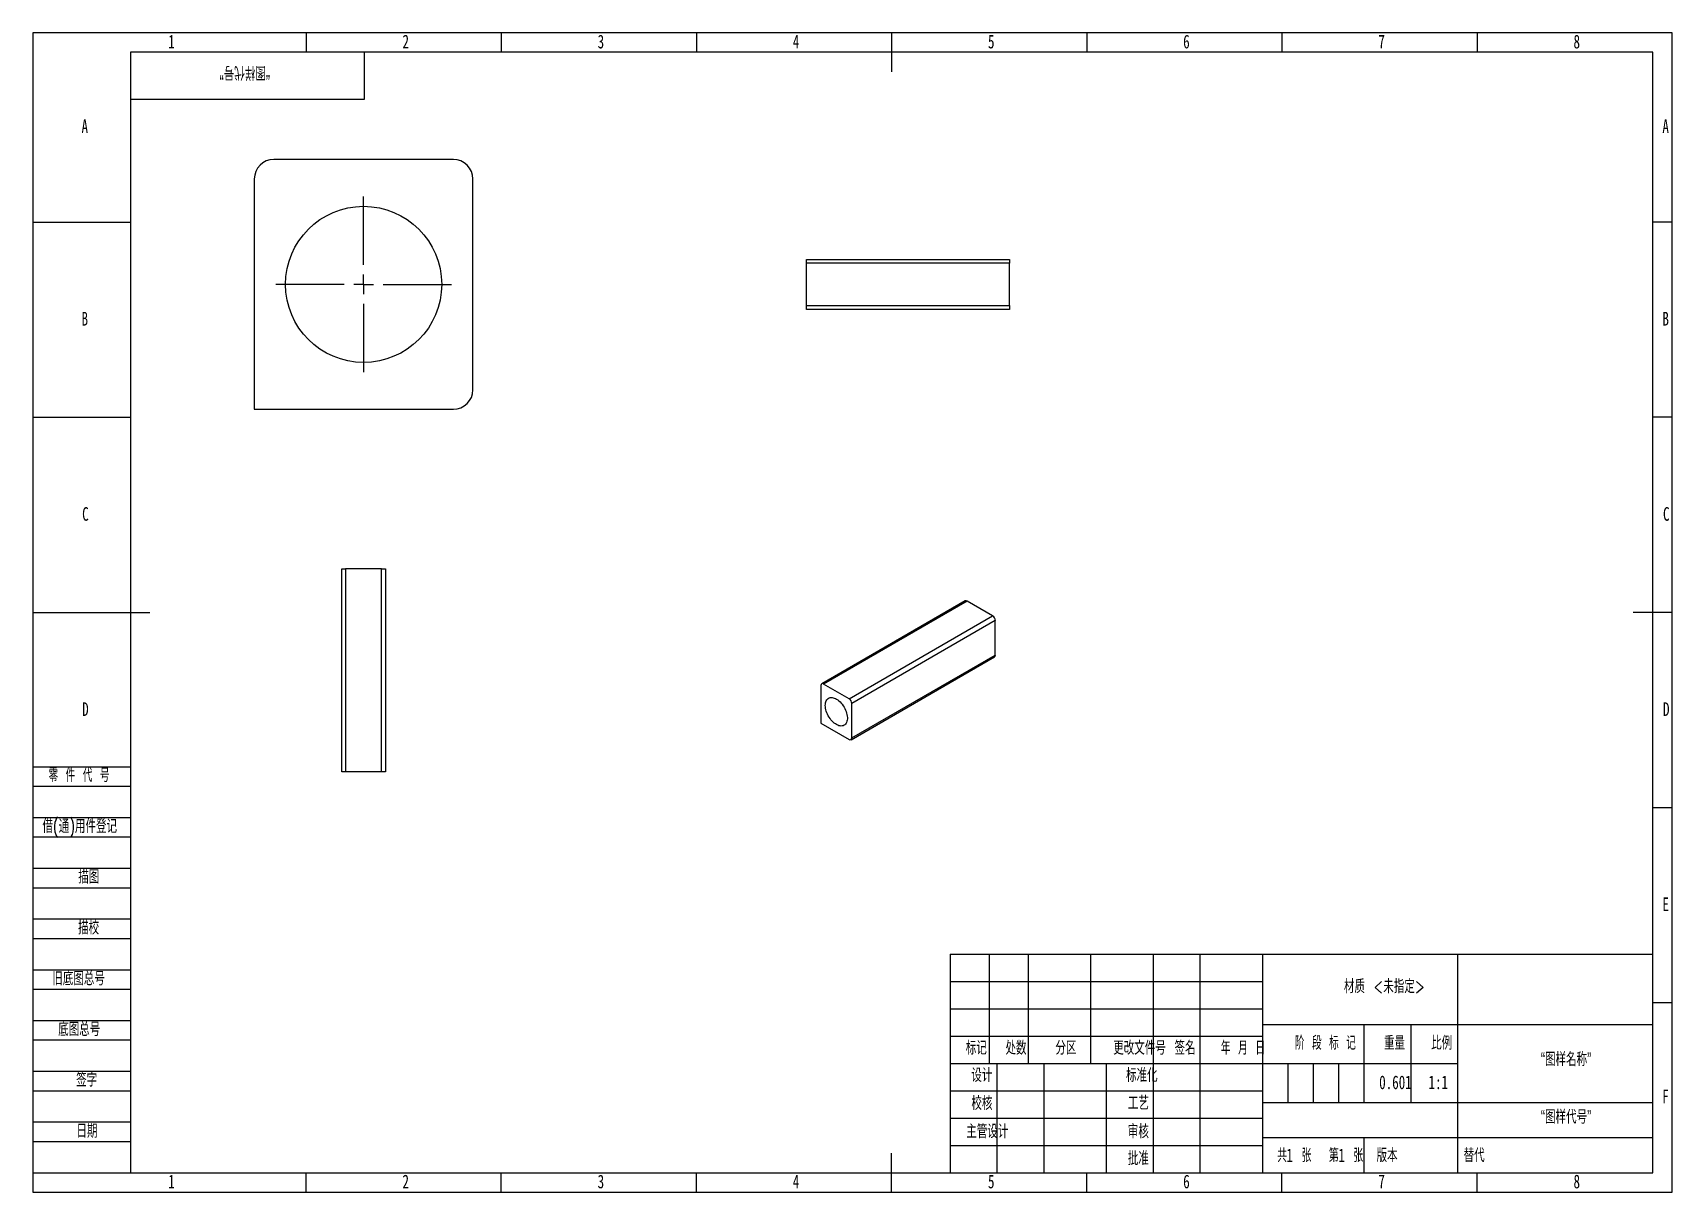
# Model space of a CAD drawing. Header units: millimetres. Extents: x 0 to 420, y 0 to 297.
import ezdxf

# ---------------------------------------------------------------- set-up
doc = ezdxf.new("R2010")
doc.units = ezdxf.units.MM
for name, color, linetype in [('10', 7, 'Continuous'), ('5', 7, 'Continuous'), ('9', 7, 'Continuous'), ('SLD-0', 7, 'Continuous')]:
    doc.layers.add(name, color=color, linetype=linetype)
doc.styles.add('SLDTEXTSTYLE0', font='TXT', dxfattribs={"width": 0.7, "bigfont": 'bigfont'})
doc.styles.add('SLDTEXTSTYLE1', font='TXT', dxfattribs={"width": 0.62, "bigfont": 'bigfont'})
doc.styles.add('SLDTEXTSTYLE2', font='TXT', dxfattribs={"width": 0.614286, "bigfont": 'bigfont'})
doc.styles.add('SLDTEXTSTYLE3', font='TXT', dxfattribs={"width": 0.6, "bigfont": 'bigfont'})
doc.styles.add('SLDTEXTSTYLE4', font='TXT', dxfattribs={"width": 0.7})

# ---------------------------------------------------------------- blocks, each defined once
blk = doc.blocks.new('SW_CENTERMARKSYMBOL_0')
at = {"layer": '10', "color": 0}
for p, q in [((0, 5), (0, 22.5)), ((-5, 0), (-22.5, 0)), ((0, 0), (-2.5, 0)), ((0, 0), (0, 2.5)), ((0, 0), (0, -2.5)), ((0, 0), (2.5, 0)), ((5, 0), (22.5, 0)), ((0, -5), (0, -22.5))]:
    blk.add_line(p, q, dxfattribs=at)

msp = doc.modelspace()

# ---------------------------------------------------------------- linework, layer by layer
at = {"color": 7, "linetype": 'Continuous', "lineweight": 25}
for p, q in [((107.75, 264.56), (61.75, 264.56)), ((56.75, 259.56), (56.75, 200.56)), ((112.75, 205.56), (112.75, 259.56)), ((198.25, 238.96), (250.25, 238.96)), ((198.25, 237.96), (198.25, 238.96)), ((250.25, 237.96), (198.25, 237.96)), ((198.25, 227.16), (198.25, 237.96)), ((250.25, 238.96), (250.25, 237.96)), ((250.25, 227.16), (250.25, 237.96)), ((198.25, 227.16), (250.25, 227.16)), ((198.25, 226.16), (198.25, 227.16)), ((250.25, 227.16), (250.25, 226.16)), ((250.25, 226.16), (198.25, 226.16)), ((56.75, 200.56), (107.75, 200.56)), ((79.15, 107.69), (79.15, 159.69)), ((79.15, 159.69), (80.15, 159.69)), ((80.15, 159.69), (80.15, 107.69)), ((89.35, 159.69), (80.15, 159.69)), ((89.35, 107.69), (89.35, 159.69)), ((89.35, 159.69), (90.35, 159.69)), ((90.35, 159.69), (90.35, 107.69)), ((238.88, 151.45), (202.11, 130.23)), ((239.38, 151.4), (202.61, 130.18)), ((245.89, 147.65), (239.38, 151.4)), ((209.12, 126.42), (245.89, 147.65)), ((246.59, 146.42), (209.83, 125.2)), ((246.59, 137.61), (246.59, 146.42)), ((209.62, 115.92), (246.39, 137.15)), ((209.83, 116.38), (246.59, 137.61)), ((201.91, 129.77), (201.91, 120.13)), ((209.12, 126.42), (202.61, 130.18)), ((209.83, 116.38), (209.83, 125.2)), ((201.91, 120.13), (209.12, 115.97)), ((80.15, 107.69), (79.15, 107.69)), ((89.35, 107.69), (80.15, 107.69)), ((90.35, 107.69), (89.35, 107.69))]:
    msp.add_line(p, q, dxfattribs=at)
at = {"color": 7, "linetype": 'Continuous', "lineweight": 25, "flags": 128}
msp.add_lwpolyline([(203.04, 124.71), (203.05, 125.04), (203.1, 125.36), (203.18, 125.65), (203.29, 125.91), (203.43, 126.14), (203.59, 126.33), (203.79, 126.49), (204, 126.61), (204.24, 126.69), (204.49, 126.72), (204.77, 126.72), (205.05, 126.67), (205.34, 126.59), (205.64, 126.46), (205.94, 126.3), (206.24, 126.09), (206.54, 125.86), (206.82, 125.59), (207.1, 125.3), (207.37, 124.98), (207.61, 124.63), (207.84, 124.28), (208.04, 123.9), (208.22, 123.52), (208.38, 123.13), (208.5, 122.74), (208.59, 122.36), (208.66, 121.98), (208.69, 121.62), (208.69, 121.27), (208.66, 120.94), (208.59, 120.64), (208.5, 120.36), (208.38, 120.12), (208.22, 119.91), (208.04, 119.73), (207.84, 119.6), (207.61, 119.5), (207.37, 119.44), (207.1, 119.42), (206.82, 119.45), (206.54, 119.51), (206.24, 119.62), (205.94, 119.77), (205.64, 119.95), (205.34, 120.17), (205.05, 120.42), (204.77, 120.7), (204.49, 121.01), (204.24, 121.34), (204, 121.69), (203.79, 122.06), (203.59, 122.44), (203.43, 122.82), (203.29, 123.21), (203.18, 123.6), (203.1, 123.98), (203.05, 124.35), (203.04, 124.71)], dxfattribs=at)
at = {"color": 7, "linetype": 'Continuous', "lineweight": 25}
msp.add_circle((84.75, 232.56), 20, dxfattribs=at)
for centre, radius, start, end in [((61.75, 259.56), 5, 90, 180), ((107.75, 259.56), 5, 0, 90), ((107.75, 205.56), 5, 270, 0), ((239.09, 151), 0.503, 54.3824, 114.3071), ((245.06, 146.35), 1.54, 2.6055, 57.3945), ((246.12, 137.54), 0.48, 304.0564, 7.2558), ((202.34, 129.84), 0.437, 50.7967, 189.214), ((208.29, 125.13), 1.54, 2.6055, 57.3945), ((209.39, 116.31), 0.437, 230.7967, 9.214)]:
    msp.add_arc(centre, radius, start, end, dxfattribs=at)
at = {"layer": '10', "color": 7}
for p, q in [((0, 109), (25, 109)), ((0, 104), (25, 104)), ((0, 96), (25, 96)), ((0, 91), (25, 91)), ((0, 83), (25, 83)), ((0, 78), (25, 78)), ((0, 70), (25, 70)), ((0, 65), (25, 65)), ((0, 57), (25, 57)), ((0, 52), (25, 52)), ((235, 54), (315, 54)), ((235, 47), (315, 47)), ((0, 44), (25, 44)), ((0, 39), (25, 39)), ((0, 31), (25, 31)), ((0, 26), (25, 26)), ((0, 18), (25, 18)), ((0, 13), (25, 13))]:
    msp.add_line(p, q, dxfattribs=at)
at = {"layer": '10', "color": 7, "lineweight": 25}
for p, q in [((245, 61), (245, 33)), ((255, 61), (255, 33)), ((271, 61), (271, 33)), ((287, 61), (287, 5)), ((299, 61), (299, 5)), ((315, 61), (315, 5)), ((365, 61), (365, 33)), ((315, 43), (415, 43)), ((340.99, 43), (340.99, 23)), ((353, 43), (353, 23)), ((235, 40), (315, 40)), ((235, 33), (365, 33)), ((247, 33), (247, 5)), ((259, 33), (259, 5)), ((275, 33), (275, 5)), ((365, 33), (365, 5)), ((235, 26), (315, 26)), ((315, 23), (415, 23)), ((235, 19), (315, 19)), ((315, 14), (415, 14)), ((235, 12), (315, 12))]:
    msp.add_line(p, q, dxfattribs=at)
at = {"layer": '5'}
for p, q in [((70, 297), (70, 292)), ((120, 297), (120, 292)), ((170, 297), (170, 292)), ((270, 297), (270, 292)), ((320, 297), (320, 292)), ((370, 297), (370, 292)), ((0, 248.5), (25, 248.5)), ((420, 248.5), (415, 248.5)), ((0, 198.5), (25, 198.5)), ((420, 198.5), (415, 198.5)), ((420, 98.5), (415, 98.5)), ((420, 48.5), (415, 48.5)), ((70, 0), (70, 5)), ((120, 0), (120, 5)), ((170, 0), (170, 5)), ((270, 0), (270, 5)), ((320, 0), (320, 5)), ((370, 0), (370, 5))]:
    msp.add_line(p, q, dxfattribs=at)
at = {"layer": '5', "lineweight": 25}
for p, q in [((220, 297), (220, 287)), ((0, 148.5), (30, 148.5)), ((420, 148.5), (410, 148.5)), ((220, 0), (220, 10))]:
    msp.add_line(p, q, dxfattribs=at)
at = {"layer": '5', "color": 7, "lineweight": 25}
for p, q in [((415, 292), (25, 292)), ((25, 292), (25, 5)), ((85, 280), (85, 292)), ((415, 5), (415, 292)), ((25, 280), (85, 280)), ((235, 61), (415, 61)), ((235, 61), (235, 5)), ((0, 5), (415, 5))]:
    msp.add_line(p, q, dxfattribs=at)
at = {"layer": '9', "color": 7}
for p, q in [((420, 297), (0, 297)), ((0, 297), (0, 0)), ((420, 148.5), (420, 297)), ((420, 0), (420, 148.5)), ((0, 0), (420, 0))]:
    msp.add_line(p, q, dxfattribs=at)
at = {"layer": 'SLD-0'}
for p, q in [((321.5, 33), (321.5, 23)), ((328, 33), (328, 23)), ((334.5, 33), (334.5, 23))]:
    msp.add_line(p, q, dxfattribs=at)
at = {"layer": 'SLD-0', "lineweight": 25}
msp.add_line((340.99, 14), (340.99, 5), dxfattribs=at)

# ---------------------------------------------------------------- block references
at = {"layer": '10'}
msp.add_blockref('SW_CENTERMARKSYMBOL_0', (84.75, 232.56), dxfattribs=at)

# ---------------------------------------------------------------- texts
at = {"layer": '10', "char_height": 3.5}
for s, insert, attachment_point, style in [('1', (35.54, 296.5), 2, 'SLDTEXTSTYLE4'), ('2', (95.54, 296.5), 2, 'SLDTEXTSTYLE4'), ('3', (145.54, 296.5), 2, 'SLDTEXTSTYLE4'), ('4', (195.54, 296.5), 2, 'SLDTEXTSTYLE4'), ('5', (245.54, 296.5), 2, 'SLDTEXTSTYLE4'), ('6', (295.55, 296.5), 2, 'SLDTEXTSTYLE4'), ('7', (345.55, 296.5), 2, 'SLDTEXTSTYLE4'), ('8', (395.55, 296.5), 2, 'SLDTEXTSTYLE4'), ('A', (13.32, 274.79), 2, 'SLDTEXTSTYLE4'), ('A', (418.32, 274.79), 2, 'SLDTEXTSTYLE4'), ('B', (13.32, 225.5), 2, 'SLDTEXTSTYLE4'), ('B', (418.32, 225.5), 2, 'SLDTEXTSTYLE4'), ('C', (13.48, 175.5), 2, 'SLDTEXTSTYLE4'), ('C', (418.48, 175.5), 2, 'SLDTEXTSTYLE4'), ('D', (13.48, 125.5), 2, 'SLDTEXTSTYLE4'), ('D', (418.48, 125.5), 2, 'SLDTEXTSTYLE4'), ('E', (418.32, 75.5), 2, 'SLDTEXTSTYLE4'), ('材质 <未指定>', (346.24, 54.48), 2, 'SLDTEXTSTYLE0'), ('“图样名称”', (392.8, 35.79), 2, 'SLDTEXTSTYLE0'), ('0.601', (349.1, 29.9), 2, 'SLDTEXTSTYLE4'), ('1:1', (360.08, 29.9), 2, 'SLDTEXTSTYLE4'), ('F', (418.28, 26.29), 2, 'SLDTEXTSTYLE4'), ('“图样代号”', (392.8, 21.05), 2, 'SLDTEXTSTYLE0'), ('1', (321.14, 11.2), 1, 'SLDTEXTSTYLE4'), ('1', (334.48, 11.2), 1, 'SLDTEXTSTYLE4'), ('1', (35.54, 4.5), 2, 'SLDTEXTSTYLE4'), ('2', (95.54, 4.5), 2, 'SLDTEXTSTYLE4'), ('3', (145.54, 4.5), 2, 'SLDTEXTSTYLE4'), ('4', (195.54, 4.5), 2, 'SLDTEXTSTYLE4'), ('5', (245.54, 4.5), 2, 'SLDTEXTSTYLE4'), ('6', (295.55, 4.5), 2, 'SLDTEXTSTYLE4'), ('7', (345.55, 4.5), 2, 'SLDTEXTSTYLE4'), ('8', (395.55, 4.5), 2, 'SLDTEXTSTYLE4')]:
    msp.add_mtext(s, dxfattribs=dict(at, insert=insert, attachment_point=attachment_point, style=style))
at = {"layer": '10', "color": 7, "char_height": 3.5}
for s, insert, attachment_point, style in [('零 件 代 号', (4.02, 108.59), 1, 'SLDTEXTSTYLE2'), ('借(通)用件登记', (2.47, 95.5), 1, 'SLDTEXTSTYLE0'), ('描图', (14.33, 82.55), 2, 'SLDTEXTSTYLE0'), ('描校', (14.3, 69.52), 2, 'SLDTEXTSTYLE0'), ('旧底图总号', (5, 56.49), 1, 'SLDTEXTSTYLE0'), ('底图总号', (6.5, 43.49), 1, 'SLDTEXTSTYLE0'), ('标记', (241.71, 38.72), 2, 'SLDTEXTSTYLE0'), ('处数', (251.89, 38.72), 2, 'SLDTEXTSTYLE0'), ('分区', (264.68, 38.72), 2, 'SLDTEXTSTYLE0'), ('更改文件号', (283.53, 38.72), 2, 'SLDTEXTSTYLE0'), ('签名', (295.19, 38.72), 2, 'SLDTEXTSTYLE0'), ('年 月 日', (310.04, 38.72), 2, 'SLDTEXTSTYLE1'), ('阶 段 标 记', (331.13, 39.99), 2, 'SLDTEXTSTYLE2'), ('重量', (348.85, 39.99), 2, 'SLDTEXTSTYLE0'), ('比例', (360.94, 39.99), 2, 'SLDTEXTSTYLE0'), ('签字', (13.8, 30.54), 2, 'SLDTEXTSTYLE0'), ('设计', (243.15, 31.73), 2, 'SLDTEXTSTYLE0'), ('标准化', (284.12, 31.73), 2, 'SLDTEXTSTYLE0'), ('校核', (243.15, 24.56), 2, 'SLDTEXTSTYLE0'), ('工艺', (283.24, 24.6), 2, 'SLDTEXTSTYLE0'), ('日期', (13.88, 17.44), 2, 'SLDTEXTSTYLE0'), ('主管设计', (244.53, 17.33), 2, 'SLDTEXTSTYLE0'), ('审核', (283.23, 17.33), 2, 'SLDTEXTSTYLE0'), ('批准', (283.22, 10.44), 2, 'SLDTEXTSTYLE0'), ('共  张', (323.18, 11.2), 2, 'SLDTEXTSTYLE3'), ('第  张', (336.44, 11.2), 2, 'SLDTEXTSTYLE3'), ('版本', (346.96, 11.2), 2, 'SLDTEXTSTYLE0')]:
    msp.add_mtext(s, dxfattribs=dict(at, insert=insert, attachment_point=attachment_point, style=style))
at = {"layer": 'SLD-0', "insert": (54.31, 285.02), "char_height": 3.5, "attachment_point": 2, "rotation": 180, "style": 'SLDTEXTSTYLE0'}
msp.add_mtext('“图样代号”', dxfattribs=at)
at = {"layer": 'SLD-0', "insert": (366.56, 11.2), "char_height": 3.5, "attachment_point": 1, "style": 'SLDTEXTSTYLE0'}
msp.add_mtext('替代', dxfattribs=at)

doc.saveas('drawing.dxf')
